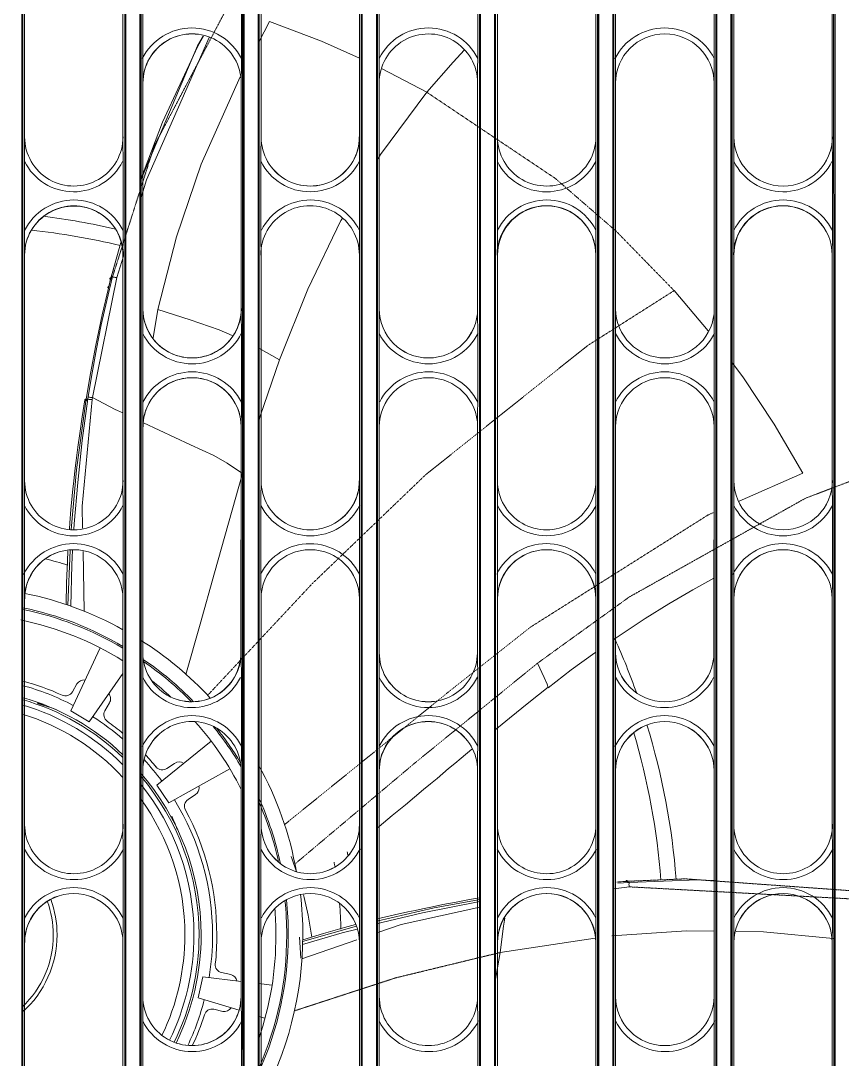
# Model space of a CAD drawing. Extents: x 43000 to 200282, y 3579 to 63943.
# Drawn here: x 113767.5 to 114073, y 34468.3 to 34854.5 of the extents above; entities that cross this region are included whole.
import ezdxf

# ---------------------------------------------------------------- set-up
doc = ezdxf.new("R2010")
doc.units = 0
doc.header["$MEASUREMENT"] = 0
doc.linetypes.add('PDF_IMPORT', pattern=[1, 0.8, -0.2])
doc.layers.get('0').update_dxf_attribs({"linetype": 'CONTINUOUS'})
doc.layers.add('PDF5_Geometry', color=7, linetype='CONTINUOUS')

# ---------------------------------------------------------------- blocks, each defined once
blk = doc.blocks.new('pohlad vonkajšia')
at = {"layer": 'PDF5_Geometry', "lineweight": 13}
for points in [[(16389.92, 2628.86), (16389.92, 2616.05), (16389.92, 2614.25), (16389.89, 2612.13), (16389.89, 2611.61), (16389.89, 2611.46), (16389.89, 2569.5), (16389.89, 2568.45), (16389.92, 2565.08), (16389.92, 2564.93), (16389.92, 2552.12), (16389.92, 2550.28), (16389.89, 2548.16), (16389.89, 2547.64), (16389.89, 2547.54), (16389.89, 2505.55), (16389.89, 2504.51), (16389.92, 2501.15), (16389.92, 2500.99), (16389.92, 2488.15), (16389.92, 2486.34), (16389.89, 2484.23), (16389.89, 2483.71), (16389.89, 2483.57), (16389.89, 2441.62), (16389.89, 2440.58), (16389.92, 2437.18), (16389.92, 2437.06), (16389.92, 2424.21)], [(16390.21, 2113.41), (16390.13, 2750.09), (16390.13, 2747.47), (16389.92, 2747.3)], [(16499.78, 2643.44), (16499.78, 2601.47), (16499.78, 2600.43), (16499.81, 2597.07), (16499.81, 2596.91), (16499.81, 2584.07), (16499.81, 2582.26), (16499.78, 2580.15), (16499.78, 2579.63), (16499.78, 2579.49), (16499.78, 2537.54), (16499.78, 2536.5), (16499.81, 2533.1), (16499.81, 2532.94), (16499.81, 2520.13), (16499.81, 2518.33), (16499.78, 2516.21), (16499.78, 2515.69), (16499.78, 2515.55), (16499.78, 2473.6), (16499.78, 2472.56), (16499.81, 2469.16), (16499.81, 2469.01), (16499.81, 2456.18), (16499.81, 2454.36), (16499.78, 2452.28), (16499.78, 2451.74), (16499.78, 2451.62), (16499.78, 2409.65)], [(16500.12, 2113.41), (16500.02, 2750.09), (16500.02, 2747.47), (16499.81, 2747.3)], [(16368.46, 2749.99), (16368.46, 2113.05), (16349.08, 2113.05), (16349.08, 2749.99)], [(16349.08, 2113.05), (16349.18, 2113.15), (16349.18, 2749.99)], [(16349.28, 2749.99), (16349.28, 2113.41), (16349.6, 2123.41)], [(16368.25, 2749.99), (16368.25, 2113.41)], [(16368.35, 2749.99), (16368.35, 2113.15), (16368.46, 2113.05)], [(16390.42, 2749.99), (16390.42, 2113.05), (16371.06, 2113.05), (16371.06, 2749.99)], [(16371.06, 2113.05), (16371.16, 2113.15), (16371.16, 2749.99)], [(16371.58, 2628.86), (16371.58, 2616.05), (16371.58, 2615.58), (16371.58, 2613.52), (16371.6, 2612.5), (16371.6, 2611.46), (16371.6, 2569.5), (16371.6, 2569.36), (16371.6, 2568.84), (16371.58, 2566.73), (16371.58, 2564.93), (16371.58, 2552.12), (16371.58, 2551.63), (16371.58, 2549.55), (16371.6, 2548.53), (16371.6, 2547.54), (16371.6, 2505.55), (16371.6, 2505.43), (16371.6, 2504.91), (16371.58, 2502.81), (16371.58, 2500.99), (16371.58, 2488.15), (16371.58, 2487.69), (16371.58, 2485.61), (16371.6, 2484.59), (16371.6, 2483.57), (16371.6, 2441.62), (16371.6, 2441.49), (16371.6, 2440.96), (16371.58, 2438.84), (16371.58, 2437.06), (16371.58, 2424.21)], [(16371.27, 2113.41), (16371.27, 2749.99)], [(16390.32, 2749.99), (16390.32, 2113.15), (16390.42, 2113.05)], [(16412.4, 2749.99), (16412.4, 2113.05), (16393.04, 2113.05), (16393.04, 2749.99)], [(16393.04, 2113.05), (16393.14, 2113.15), (16393.14, 2749.99)], [(16393.25, 2749.99), (16393.25, 2113.41)], [(16393.58, 2409.65), (16393.58, 2451.62), (16393.58, 2452.61), (16393.54, 2453.65), (16393.54, 2455.71), (16393.54, 2456.18), (16393.54, 2469.01), (16393.54, 2470.81), (16393.58, 2472.92), (16393.58, 2473.44), (16393.58, 2473.6), (16393.58, 2515.55), (16393.58, 2516.58), (16393.54, 2517.6), (16393.54, 2519.66), (16393.54, 2520.13), (16393.54, 2532.94), (16393.54, 2534.78), (16393.58, 2536.86), (16393.58, 2537.38), (16393.58, 2537.54), (16393.58, 2579.49), (16393.58, 2580.51), (16393.54, 2581.53), (16393.54, 2583.6), (16393.54, 2584.07), (16393.54, 2596.91), (16393.54, 2598.71), (16393.58, 2600.83), (16393.58, 2601.35), (16393.58, 2601.47), (16393.58, 2643.44)], [(16411.87, 2643.44), (16411.87, 2601.47), (16411.87, 2600.43), (16411.88, 2597.07), (16411.88, 2596.91), (16411.88, 2584.07), (16411.88, 2582.26), (16411.87, 2580.15), (16411.87, 2579.63), (16411.87, 2579.49), (16411.87, 2537.54), (16411.87, 2536.5), (16411.88, 2533.1), (16411.88, 2532.94), (16411.88, 2520.13), (16411.88, 2518.33), (16411.87, 2516.21), (16411.87, 2515.69), (16411.87, 2515.55), (16411.87, 2473.6), (16411.87, 2472.56), (16411.88, 2469.16), (16411.88, 2469.01), (16411.88, 2456.18), (16411.88, 2454.36), (16411.87, 2452.28), (16411.87, 2451.74), (16411.87, 2451.62), (16411.87, 2409.65)], [(16412.2, 2113.41), (16412.2, 2749.99)], [(16412.3, 2749.99), (16412.3, 2113.15), (16412.4, 2113.05)], [(16434.39, 2749.99), (16434.39, 2113.05), (16415.02, 2113.05), (16415.02, 2749.99)], [(16415.02, 2113.05), (16415.09, 2113.15), (16415.09, 2749.99)], [(16415.2, 2749.99), (16415.2, 2113.41), (16434.18, 2113.41), (16434.18, 2749.99)], [(16434.28, 2749.99), (16434.28, 2113.15), (16434.39, 2113.05)], [(16456.37, 2749.99), (16456.37, 2113.05), (16436.97, 2113.05), (16436.97, 2749.99)], [(16437.07, 2113.15), (16437.18, 2749.99), (16437.18, 2113.41)], [(16437.54, 2409.65), (16437.54, 2451.62), (16437.51, 2452.61), (16437.51, 2453.65), (16437.51, 2455.71), (16437.51, 2456.18), (16437.51, 2469.01), (16437.51, 2470.81), (16437.51, 2472.92), (16437.54, 2473.44), (16437.54, 2473.6), (16437.54, 2515.55), (16437.51, 2516.58), (16437.51, 2517.6), (16437.51, 2519.66), (16437.51, 2520.13), (16437.51, 2532.94), (16437.51, 2534.78), (16437.51, 2536.86), (16437.54, 2537.38), (16437.54, 2537.54), (16437.54, 2579.49), (16437.51, 2580.51), (16437.51, 2581.53), (16437.51, 2583.6), (16437.51, 2584.07), (16437.51, 2596.91), (16437.51, 2598.71), (16437.51, 2600.83), (16437.54, 2601.35), (16437.54, 2601.47), (16437.54, 2643.44)], [(16455.83, 2643.44), (16455.83, 2601.47), (16455.85, 2600.43), (16455.85, 2597.07), (16455.85, 2596.91), (16455.85, 2584.07), (16455.85, 2582.26), (16455.85, 2580.15), (16455.83, 2579.63), (16455.83, 2579.49), (16455.83, 2537.54), (16455.85, 2536.5), (16455.85, 2533.1), (16455.85, 2532.94), (16455.85, 2520.13), (16455.85, 2518.33), (16455.85, 2516.21), (16455.83, 2515.69), (16455.83, 2515.55), (16455.83, 2473.6), (16455.85, 2472.56), (16455.85, 2469.16), (16455.85, 2469.01), (16455.85, 2456.18), (16455.85, 2454.36), (16455.85, 2452.28), (16455.83, 2451.74), (16455.83, 2451.62), (16455.83, 2409.65)], [(16456.16, 2749.99), (16456.16, 2113.41), (16455.85, 2123.41)], [(16456.26, 2749.99), (16456.26, 2113.15), (16456.37, 2113.05)], [(16478.35, 2749.99), (16478.35, 2113.05), (16458.97, 2113.05), (16458.97, 2749.99)], [(16458.97, 2113.05), (16459.07, 2113.15), (16459.07, 2749.99)], [(16459.18, 2749.99), (16459.18, 2113.41)], [(16459.49, 2424.21), (16459.49, 2437.06), (16459.49, 2438.84), (16459.49, 2440.96), (16459.49, 2441.49), (16459.49, 2441.62), (16459.49, 2483.57), (16459.49, 2484.59), (16459.49, 2485.61), (16459.49, 2487.69), (16459.49, 2488.15), (16459.49, 2500.99), (16459.49, 2502.81), (16459.49, 2504.91), (16459.49, 2505.43), (16459.49, 2505.55), (16459.49, 2547.54), (16459.49, 2548.53), (16459.49, 2549.55), (16459.49, 2551.63), (16459.49, 2552.12), (16459.49, 2564.93), (16459.49, 2566.73), (16459.49, 2568.84), (16459.49, 2569.36), (16459.49, 2569.5), (16459.49, 2611.46), (16459.49, 2612.5), (16459.49, 2613.52), (16459.49, 2615.58), (16459.49, 2616.05), (16459.49, 2628.86)], [(16478.14, 2749.99), (16478.14, 2113.41), (16459.18, 2113.41)], [(16478.25, 2749.99), (16478.25, 2113.15), (16478.35, 2113.05)], [(16500.33, 2749.99), (16500.33, 2113.05), (16480.95, 2113.05), (16480.95, 2749.99)], [(16480.95, 2113.05), (16481.06, 2113.15), (16481.06, 2749.99)], [(16481.16, 2749.99), (16481.16, 2113.41)], [(16481.47, 2409.65), (16481.47, 2451.62), (16481.47, 2452.61), (16481.47, 2453.65), (16481.47, 2455.71), (16481.47, 2456.18), (16481.47, 2469.01), (16481.47, 2470.81), (16481.47, 2472.92), (16481.47, 2473.44), (16481.47, 2473.6), (16481.47, 2515.55), (16481.47, 2516.58), (16481.47, 2517.6), (16481.47, 2519.66), (16481.47, 2520.13), (16481.47, 2532.94), (16481.47, 2534.78), (16481.47, 2536.86), (16481.47, 2537.38), (16481.47, 2537.54), (16481.47, 2579.49), (16481.47, 2580.51), (16481.47, 2581.53), (16481.47, 2583.6), (16481.47, 2584.07), (16481.47, 2596.91), (16481.47, 2598.71), (16481.47, 2600.83), (16481.47, 2601.35), (16481.47, 2601.47), (16481.47, 2643.44)], [(16500.23, 2749.99), (16500.23, 2113.15), (16500.33, 2113.05)], [(16367.9, 2643.44), (16367.9, 2601.47), (16367.9, 2600.43), (16367.94, 2597.07), (16367.94, 2596.91), (16367.94, 2584.07), (16367.94, 2582.26), (16367.9, 2580.15), (16367.9, 2579.63), (16367.9, 2579.49), (16367.9, 2537.54), (16367.9, 2536.5), (16367.94, 2533.1), (16367.94, 2532.94), (16367.94, 2520.13), (16367.94, 2518.33), (16367.9, 2516.21), (16367.9, 2515.69), (16367.9, 2515.55), (16367.9, 2473.6), (16367.9, 2472.56), (16367.94, 2469.16), (16367.94, 2469.01), (16367.94, 2456.18), (16367.94, 2454.36), (16367.9, 2452.28), (16367.9, 2451.74), (16367.9, 2451.62), (16367.9, 2409.65)], [(16433.87, 2628.86), (16433.87, 2616.05), (16433.85, 2614.25), (16433.85, 2612.13), (16433.85, 2611.61), (16433.85, 2611.46), (16433.85, 2569.5), (16433.85, 2568.45), (16433.87, 2565.08), (16433.87, 2564.93), (16433.87, 2552.12), (16433.85, 2550.28), (16433.85, 2548.16), (16433.85, 2547.64), (16433.85, 2547.54), (16433.85, 2505.55), (16433.85, 2504.51), (16433.87, 2501.15), (16433.87, 2500.99), (16433.87, 2488.15), (16433.85, 2486.34), (16433.85, 2484.23), (16433.85, 2483.71), (16433.85, 2483.57), (16433.85, 2441.62), (16433.85, 2440.58), (16433.87, 2437.18), (16433.87, 2437.06), (16433.87, 2424.21)], [(16477.83, 2628.86), (16477.83, 2616.05), (16477.83, 2614.25), (16477.81, 2612.13), (16477.81, 2611.61), (16477.81, 2611.46), (16477.81, 2569.5), (16477.81, 2568.45), (16477.83, 2565.08), (16477.83, 2564.93), (16477.83, 2552.12), (16477.83, 2550.28), (16477.81, 2548.16), (16477.81, 2547.64), (16477.81, 2547.54), (16477.81, 2505.55), (16477.81, 2504.51), (16477.83, 2501.15), (16477.83, 2500.99), (16477.83, 2488.15), (16477.83, 2486.34), (16477.81, 2484.23), (16477.81, 2483.71), (16477.81, 2483.57), (16477.81, 2441.62), (16477.81, 2440.58), (16477.83, 2437.18), (16477.83, 2437.06), (16477.83, 2424.21)], [(16415.53, 2424.21), (16415.53, 2437.06), (16415.53, 2438.84), (16415.56, 2440.96), (16415.56, 2441.49), (16415.56, 2441.62), (16415.56, 2483.57), (16415.53, 2484.59), (16415.53, 2485.61), (16415.53, 2487.69), (16415.53, 2488.15), (16415.53, 2500.99), (16415.53, 2502.81), (16415.56, 2504.91), (16415.56, 2505.43), (16415.56, 2505.55), (16415.56, 2547.54), (16415.53, 2548.53), (16415.53, 2549.55), (16415.53, 2551.63), (16415.53, 2552.12), (16415.53, 2564.93), (16415.53, 2566.73), (16415.56, 2568.84), (16415.56, 2569.36), (16415.56, 2569.5), (16415.56, 2611.46), (16415.53, 2612.5), (16415.53, 2613.52), (16415.53, 2615.58), (16415.53, 2616.05), (16415.53, 2628.86)], [(16349.61, 2643.44), (16349.61, 2601.47), (16349.61, 2601.35), (16349.61, 2600.83), (16349.6, 2598.71), (16349.6, 2596.91), (16349.6, 2584.07), (16349.6, 2583.6), (16349.61, 2581.53), (16349.61, 2580.51), (16349.61, 2579.49), (16349.61, 2537.54), (16349.61, 2537.38), (16349.61, 2536.86), (16349.6, 2534.78), (16349.6, 2532.94), (16349.6, 2520.13), (16349.6, 2519.66), (16349.61, 2517.6), (16349.61, 2516.58), (16349.61, 2515.55), (16349.61, 2473.6), (16349.61, 2473.44), (16349.61, 2472.92), (16349.6, 2470.81), (16349.6, 2469.01), (16349.6, 2456.18), (16349.6, 2455.71), (16349.61, 2453.65), (16349.61, 2452.61), (16349.61, 2451.62), (16349.61, 2409.65)], [(16393.14, 2619.1), (16395.12, 2622.92), (16404.83, 2619.24), (16411.87, 2616.1)], [(16382.79, 2620.19), (16381.79, 2618.37), (16371.16, 2593.29)], [(16382.85, 2620.18), (16381.81, 2618.32), (16375.25, 2604.23), (16371.16, 2593.39)], [(16371.23, 2589.99), (16372.29, 2593.5), (16383.9, 2619.93)], [(16431.42, 2617.66), (16429.31, 2615.37), (16424.4, 2609.76), (16415.77, 2598.16), (16415.09, 2597.07)], [(16416.1, 2614.09), (16424.4, 2609.76)], [(16374.4, 2569.36), (16377.87, 2582.87), (16382.43, 2596.39), (16389.71, 2612.6)], [(16408.64, 2586.25), (16408.43, 2585.92), (16402.26, 2573.13), (16397.03, 2560.02), (16393.42, 2549.51), (16393.14, 2548.58)], [(16367.52, 2581.85), (16365.58, 2574.95), (16365.2, 2573.35), (16364.04, 2568.38), (16362.86, 2562.71), (16361.87, 2557.44), (16360.99, 2552.29), (16360.92, 2552.34), (16360.85, 2552.43), (16360.81, 2552.5), (16360.81, 2552.55), (16360.85, 2552.64), (16360.88, 2552.69), (16360.97, 2552.7), (16361.09, 2552.76)], [(16365.2, 2573.35), (16365.09, 2573.47), (16365.08, 2573.54), (16365.13, 2573.63), (16365.2, 2573.65), (16365.27, 2573.65), (16365.67, 2575.24), (16366.19, 2577.04)], [(16365.67, 2575.24), (16365.56, 2575.24), (16365.51, 2575.21), (16365.46, 2575.14), (16365.48, 2575.03), (16365.58, 2574.95), (16365.79, 2575.24), (16365.98, 2575.5), (16364.89, 2571.01), (16363.88, 2566.52), (16362.98, 2562.03), (16362.18, 2557.56), (16361.45, 2553.16), (16361.4, 2552.74), (16361.59, 2552.65), (16361.8, 2552.6), (16361.99, 2552.6), (16362.18, 2552.6)], [(16365.98, 2575.5), (16366.15, 2575.4), (16366.36, 2575.35), (16366.46, 2575.31), (16366.57, 2575.29), (16366.67, 2575.29), (16366.78, 2575.29)], [(16470.38, 2572.87), (16476.7, 2565.39)], [(16388.19, 2564.51), (16385.76, 2565.55), (16380.37, 2567.46), (16374.4, 2569.36), (16373.54, 2564.09)], [(16397.03, 2560.02), (16393.14, 2562.14)], [(16481.06, 2559.62), (16483.15, 2556.83), (16488.98, 2548.06), (16494.32, 2538.92), (16482.48, 2533.7)], [(16360.81, 2552.55), (16360.33, 2549.41), (16359.86, 2546.29), (16359.5, 2543.78), (16359.18, 2541.25), (16358.96, 2539.34), (16358.75, 2537.43), (16358.59, 2536.04), (16358.47, 2534.68), (16358.23, 2532.16), (16358.02, 2529.68), (16357.95, 2528.5)], [(16358.77, 2528.45), (16358.82, 2529.49), (16359.5, 2537.21), (16360.34, 2545.01), (16361.4, 2552.74), (16360.99, 2552.29), (16359.29, 2539.55), (16358.28, 2528.43)], [(16360.4, 2528.71), (16360.34, 2532.77), (16362.18, 2552.6), (16362.25, 2553.02), (16366.48, 2550.78), (16367.9, 2550.12)], [(16371.75, 2548.27), (16380.44, 2544.19), (16384.81, 2542.18), (16387.28, 2540.78), (16390.13, 2538.85), (16384.93, 2520.39), (16382.27, 2510.84), (16379.59, 2501.51)], [(16357.66, 2524.48), (16357.59, 2522.57), (16357.43, 2518.54), (16357.36, 2514.48)], [(16358.06, 2524.53), (16357.64, 2514.37)], [(16358.18, 2514.2), (16358.39, 2521.85), (16358.54, 2524.62)], [(16360.69, 2513.27), (16360.48, 2524.38)], [(16459.02, 2507.91), (16464.98, 2511.88), (16469.39, 2514.62), (16473.86, 2517.25), (16477.78, 2519.37)], [(16367.9, 2501.67), (16361.64, 2492.69), (16358.18, 2494.7), (16363.66, 2506.42)], [(16446.96, 2499.03), (16451.24, 2502.34), (16455.62, 2505.53), (16455.83, 2505.65)], [(16444.96, 2503.57), (16446.23, 2500.94), (16446.75, 2499.71), (16446.96, 2499.08)], [(16359.34, 2499.74), (16358.49, 2498.25)], [(16437.07, 2491.14), (16439.78, 2493.36), (16443.37, 2496.26), (16446.97, 2499.1)], [(16351.99, 2496.1), (16353.03, 2495.77), (16354, 2495.48), (16354.69, 2495.27), (16355.11, 2495.11), (16355.58, 2494.91), (16355.58, 2494.85)], [(16352.02, 2496.21), (16352.3, 2496.1), (16352.56, 2496.05), (16353.1, 2495.89)], [(16354, 2495.48), (16354, 2495.43)], [(16364.56, 2494.75), (16365.41, 2496.24)], [(16387.77, 2483.92), (16376.45, 2477.62), (16374.23, 2480.93), (16384.29, 2489.08)], [(16415.11, 2472.92), (16415.51, 2473.24), (16417.95, 2475.25), (16420.43, 2477.26), (16422.13, 2478.66), (16423.81, 2480.07), (16425.08, 2481.14), (16426.34, 2482.16), (16427.4, 2483.08), (16428.46, 2483.97), (16429.62, 2484.96), (16430.8, 2485.93), (16432.76, 2487.57)], [(16380, 2478.23), (16381.41, 2479.17)], [(16376.97, 2475.14), (16377.25, 2474.54), (16377.52, 2473.91), (16377.99, 2472.66)], [(16459.11, 2461.64), (16462.07, 2461.99), (16462.04, 2462.05), (16462.02, 2462.16), (16461.99, 2462.3), (16461.97, 2462.4), (16461.99, 2462.61), (16462.02, 2462.82), (16459.92, 2462.66)], [(16477.81, 2463.18), (16474.78, 2463.27), (16462.02, 2462.82), (16461.71, 2462.92), (16461.4, 2463.01), (16459.75, 2462.87)], [(16463.55, 2463.08), (16461.67, 2463.03), (16460.06, 2462.92)], [(16461.4, 2463.01), (16461.45, 2463.13), (16461.5, 2463.18), (16461.6, 2463.16), (16461.66, 2463.11), (16461.67, 2463.03)], [(16403.03, 2452.64), (16402.92, 2453.37), (16402.32, 2456.72), (16401.57, 2460.03), (16401.45, 2460.49)], [(16434.28, 2459.92), (16432.32, 2459.61), (16429.84, 2459.16), (16427.35, 2458.69), (16425.46, 2458.29), (16423.6, 2457.91), (16422.23, 2457.62), (16420.85, 2457.34), (16418.42, 2456.78), (16415.99, 2456.21), (16415.09, 2456)], [(16434.32, 2459.61), (16425.77, 2458.07), (16415.09, 2455.64)], [(16415.09, 2455.14), (16416.05, 2455.38), (16423.6, 2457.15), (16434.28, 2459.26)], [(16415.09, 2453.42), (16419.63, 2454.98), (16434.28, 2458.24)], [(16411.33, 2454.67), (16401.31, 2451.83)], [(16411.14, 2454.98), (16409.11, 2454.44), (16405.21, 2453.32), (16401.34, 2452.14)], [(16437.07, 2444.08), (16438.04, 2449.78), (16438.67, 2454.67), (16438.93, 2456.18)], [(16401.31, 2451.27), (16408.64, 2453.42), (16411.45, 2454.15)], [(16458.8, 2452.9), (16472.7, 2453.79), (16477.81, 2453.73)], [(16481.9, 2453.68), (16486.98, 2453.63), (16499.97, 2452.4)], [(16400.98, 2448.74), (16400.72, 2452.64)], [(16401.19, 2448.58), (16411.4, 2452.14)], [(16438.04, 2449.78), (16455.69, 2452.43)], [(16389.5, 2439.03), (16381.91, 2441.36), (16382.74, 2445.24), (16389.89, 2444.39)], [(16387.93, 2445.69), (16386.23, 2446.05)], [(16393.14, 2443.99), (16395.59, 2443.68)], [(16394.31, 2437.58), (16393.14, 2437.91)]]:
    blk.add_lwpolyline(points, dxfattribs=at)
at = {"layer": 'PDF5_Geometry', "linetype": 'PDF_IMPORT', "lineweight": 13, "ltscale": 0.023484}
blk.add_lwpolyline([(16365.98, 2575.5), (16373.76, 2599.89), (16398.54, 2646.86), (16418.8, 2676.17), (16425.56, 2684.58)], dxfattribs=at)
at = {"layer": 'PDF5_Geometry', "lineweight": 13}
for points in [[(16349.61, 2601.47, 1.001156), (16367.92, 2601.49, -1.001156), (16349.61, 2601.47), (16349.61, 2643.44, -1.000879), (16367.9, 2643.44), (16367.9, 2601.47)], [(16411.87, 2643.44, 1.000879), (16393.59, 2643.42, -1.000879), (16411.87, 2643.44), (16411.87, 2601.47, -1.001156), (16393.58, 2601.47, 1.001156), (16411.85, 2601.45)], [(16437.54, 2601.47, 1.00055), (16455.82, 2601.45, -1.00055), (16437.54, 2601.47), (16437.54, 2643.44, -1.000273), (16455.83, 2643.44), (16455.83, 2601.47)], [(16481.47, 2601.47, 0.999742), (16499.81, 2601.49, -0.999742), (16481.47, 2601.47), (16481.47, 2643.44, -0.999464), (16499.78, 2643.44), (16499.78, 2601.47)], [(16371.62, 2611.45, -1.002368), (16389.89, 2611.46), (16389.88, 2569.5, -1.001158), (16371.6, 2569.5), (16371.6, 2611.46, -1.001152), (16389.89, 2611.46)], [(16433.85, 2611.46, 1.001152), (16415.55, 2611.44, -1.001152), (16433.85, 2611.46), (16433.85, 2569.48, -0.999943), (16415.56, 2569.5), (16415.56, 2611.46)], [(16477.81, 2611.46, 0.998931), (16459.49, 2611.46, -0.998931), (16477.81, 2611.46), (16477.85, 2569.51, -0.997723), (16459.49, 2569.5), (16459.49, 2611.46)], [(16361.45, 2553.16), (16361.64, 2553.07), (16361.85, 2553.02), (16362.08, 2553), (16362.25, 2553.02), (16366.78, 2575.29), (16367.99, 2579.26, 1.000219), (16349.58, 2579.51)], [(16349.61, 2537.54, 1.001156), (16367.92, 2537.55, -1.001156), (16349.61, 2537.54), (16349.61, 2579.49, -1.000219), (16367.9, 2579.49), (16367.9, 2537.54)], [(16411.87, 2579.49, 1.000219), (16393.51, 2579.47, -1.000219), (16411.87, 2579.49), (16411.87, 2537.54, -1.001156), (16393.58, 2537.54, 1.001156), (16411.85, 2537.52)], [(16437.54, 2537.54, 1.00055), (16455.82, 2537.51, -1.00055), (16437.54, 2537.54), (16437.54, 2579.49, -0.999613), (16455.83, 2579.49), (16455.83, 2537.54)], [(16481.47, 2537.54, 0.999742), (16499.81, 2537.56, -0.999742), (16481.47, 2537.54), (16481.47, 2579.49, -0.998807), (16499.78, 2579.49), (16499.78, 2537.54)], [(16371.63, 2547.54, -1.00086), (16389.89, 2547.54), (16389.83, 2505.55, -1.002098), (16371.6, 2505.55), (16371.6, 2547.54, -0.999645), (16389.89, 2547.54)], [(16433.85, 2547.54, 0.999645), (16415.55, 2547.52, -0.999645), (16433.85, 2547.54), (16433.8, 2505.53, -1.000883), (16415.56, 2505.55), (16415.56, 2547.54)], [(16477.81, 2547.54, 0.997424), (16459.5, 2547.55, -0.997424), (16477.81, 2547.54), (16477.79, 2505.56, -0.99866), (16459.49, 2505.55), (16459.49, 2547.54)], [(16349.61, 2473.6, 1.001431), (16367.95, 2473.62, -1.001431), (16349.61, 2473.6), (16349.61, 2515.55, -0.999665), (16367.9, 2515.55), (16367.9, 2473.6)], [(16411.87, 2515.55, 0.999665), (16393.57, 2515.54, -0.999665), (16411.87, 2515.55), (16411.87, 2473.6, -1.001431), (16393.58, 2473.6, 1.001431), (16411.87, 2473.58)], [(16437.54, 2473.6, 1.000825), (16455.85, 2473.58, -1.000825), (16437.54, 2473.6), (16437.54, 2515.55, -0.999059), (16455.83, 2515.55), (16455.83, 2473.6)], [(16481.47, 2473.6, 1.000018), (16499.83, 2473.62, -1.000018), (16481.47, 2473.6), (16481.47, 2515.55, -0.998251), (16499.78, 2515.55), (16499.78, 2473.6)], [(16389.86, 2441.61, -1.002372), (16371.6, 2441.62), (16371.6, 2483.57, -1.002647), (16389.89, 2483.57), (16389.89, 2441.62, -1.001156), (16371.6, 2441.62)], [(16415.56, 2441.62, 1.001156), (16433.83, 2441.6, -1.001156), (16415.56, 2441.62), (16415.56, 2483.57, -1.001431), (16433.85, 2483.57), (16433.85, 2441.62)], [(16459.49, 2441.62, 0.998934), (16477.82, 2441.62, -0.998934), (16459.49, 2441.62), (16459.49, 2483.57, -0.999211), (16477.81, 2483.57), (16477.81, 2441.62)], [(16379.19, 2484.96, 0.317079), (16377.51, 2484.96), (16376.09, 2484.02)], [(16393.11, 2484.64, -0.084364), (16400.15, 2464.79), (16399.28, 2467.31), (16399.18, 2467.65)], [(16377.78, 2432.95, 0.115197), (16382.43, 2453.06, 0.182733), (16371.06, 2483.31)], [(16377.42, 2433.1, 0.11633), (16382.05, 2453.06, 0.178997), (16371.16, 2482.63)], [(16376.55, 2433.47, 0.115061), (16381.1, 2453.06, 0.171764), (16371.16, 2481.14)], [(16375.15, 2434.39, 0.11443), (16379.41, 2453.06, 0.159732), (16371.16, 2478.4)], [(16383.9, 2445.12, 0.044485), (16384.55, 2453.06, 0.139834), (16377.46, 2478.19)], [(16385.07, 2447.67, 0.031862), (16385.34, 2453.06, 0.125025), (16379.52, 2476.27)], [(16367.9, 2420.07, -0.120171), (16349.61, 2409.65, 1.001451), (16367.95, 2409.67, -1.001451), (16349.61, 2409.65), (16349.61, 2451.62, -0.999665), (16367.9, 2451.62), (16367.9, 2409.65)], [(16393.14, 2421.45, 0.128316), (16401.34, 2453.06, 0.029956), (16400.91, 2460.56)], [(16411.87, 2451.62, 0.999665), (16393.57, 2451.6, -0.999665), (16411.87, 2451.62), (16411.87, 2409.65, -1.001451), (16393.58, 2409.65, 1.001451), (16411.87, 2409.63)], [(16437.54, 2409.65, 1.000844), (16455.85, 2409.63, -1.000844), (16437.54, 2409.65), (16437.54, 2451.62, -0.999059), (16455.83, 2451.62), (16455.83, 2409.65)], [(16481.47, 2409.65, 1.000038), (16499.83, 2409.67, -1.000038), (16481.47, 2409.65), (16481.47, 2451.62, -0.998251), (16499.78, 2451.62), (16499.78, 2409.65)], [(16349.18, 2438.67, 0.215062), (16355.65, 2453.06, 0.089699), (16354.47, 2459.68)], [(16349.18, 2439.64, 0.205978), (16354.95, 2453.06, 0.088506), (16353.84, 2459.32)], [(16393.14, 2427.47, 0.107946), (16398.64, 2453.06, 0.025984), (16398.29, 2459.61)], [(16393.14, 2428.22, 0.105625), (16398.35, 2453.06, 0.026161), (16398.02, 2459.47)], [(16380.8, 2432.46, 0.0328), (16383.05, 2438.2, -0.385053), (16384.77, 2439.22), (16386.45, 2438.84)]]:
    blk.add_lwpolyline(points, format="xyb", dxfattribs=at)
for points in [[(16393.58, 2643.44), (16393.58, 2601.47)], [(16393.58, 2579.49), (16393.58, 2537.54)], [(16393.58, 2515.55), (16393.58, 2473.6)], [(16393.58, 2451.62), (16393.58, 2409.65)]]:
    blk.add_lwpolyline(points, close=True, dxfattribs=at)
at = {"layer": 'PDF5_Geometry', "linetype": 'PDF_IMPORT', "lineweight": 13, "ltscale": 0.029722}
blk.add_lwpolyline([(16424.4, 2609.76), (16448.24, 2593.77), (16459.56, 2583.96), (16470.38, 2572.87), (16454.31, 2562.66), (16424.18, 2538.63), (16403.1, 2518.38), (16383.63, 2497.59)], dxfattribs=at)
at = {"layer": 'PDF5_Geometry', "linetype": 'PDF_IMPORT', "lineweight": 13, "ltscale": 0.033557}
blk.add_lwpolyline([(16399.97, 2466.32), (16422.34, 2485.16), (16444.96, 2503.57), (16462.04, 2515.9), (16494.84, 2534.28), (16510.32, 2540.15), (16522.21, 2543.2)], dxfattribs=at)
at = {"layer": 'PDF5_Geometry', "linetype": 'PDF_IMPORT', "lineweight": 13, "ltscale": 0.040145}
blk.add_lwpolyline([(16477.81, 2531.64), (16476.67, 2531.14), (16443.68, 2510.3), (16428.35, 2498.17), (16397.98, 2473.6)], dxfattribs=at)
at = {"layer": 'PDF5_Geometry', "linetype": 'PDF_IMPORT', "lineweight": 13, "ltscale": 0.03369}
blk.add_lwpolyline([(16584.19, 2440.06), (16577.25, 2442.71), (16558.55, 2448.93), (16541.09, 2453.8), (16507.63, 2460.96), (16472.42, 2463.48), (16461.4, 2463.01)], dxfattribs=at)
at = {"layer": 'PDF5_Geometry', "linetype": 'PDF_IMPORT', "lineweight": 13, "ltscale": 0.035794}
blk.add_lwpolyline([(16462.07, 2461.99), (16511.13, 2459.32), (16531.69, 2455.03), (16539.72, 2453.07), (16562.17, 2446.71), (16584.12, 2438.95)], dxfattribs=at)
at = {"layer": 'PDF5_Geometry', "linetype": 'PDF_IMPORT', "lineweight": 13, "ltscale": 0.028897}
blk.add_lwpolyline([(16399.77, 2438.93), (16418.63, 2445.07), (16438.04, 2449.78)], dxfattribs=at)
at = {"layer": 'PDF5_Geometry', "lineweight": 13}
for centre, radius, start, end in [((16380.72, 2611.42), 10.3, 26.7109, 153.5399), ((16424.7, 2611.47), 10.25, 26.5332, 153.4268), ((16468.61, 2611.38), 10.34, 26.844, 153.5399), ((16358.72, 2601.43), 10.18, 206.317, 333.4246), ((16402.7, 2601.48), 10.23, 206.495, 333.5378), ((16446.66, 2601.46), 10.22, 206.4504, 333.3569), ((16490.61, 2601.45), 10.2, 206.3837, 333.3569), ((16358.78, 2579.5), 10.23, 26.495, 153.5378), ((16402.76, 2579.55), 10.18, 26.317, 153.4246), ((16446.65, 2579.47), 9.19, 0.0914, 180.047), ((16446.7, 2579.52), 10.22, 26.4286, 153.4019), ((16490.61, 2579.49), 9.17, 359.9989, 179.8621), ((16490.64, 2579.48), 10.25, 26.5614, 153.5378), ((16336.58, 2454.31), 133.41, 77.0351, 82.8898), ((16336.52, 2452.44), 132.47, 76.5361, 83.7781), ((16380.76, 2569.51), 9.16, 180.0613, 0.0547), ((16424.7, 2569.49), 9.14, 179.9453, 359.9387), ((16468.67, 2569.53), 9.18, 180.1538, 359.8926), ((16380.75, 2569.5), 10.25, 206.5361, 333.29), ((16424.72, 2569.56), 10.3, 206.7138, 333.5385), ((16468.68, 2569.54), 10.29, 206.6698, 333.3576), ((16380.76, 2547.52), 10.25, 26.6551, 153.2655), ((16424.74, 2547.57), 10.2, 26.4771, 153.1526), ((16468.65, 2547.48), 10.29, 26.7878, 153.2655), ((16358.76, 2537.52), 10.25, 206.5339, 333.208), ((16402.74, 2537.57), 10.3, 206.7116, 333.3207), ((16446.7, 2537.56), 10.28, 206.6676, 333.1402), ((16490.65, 2537.54), 10.27, 206.6008, 333.1402), ((16358.7, 2515.47), 10.35, 26.7688, 153.4834), ((16358.77, 2515.56), 9.13, 359.9613, 179.9228), ((16402.68, 2515.52), 10.29, 26.5914, 153.3706), ((16446.62, 2515.49), 10.33, 26.7021, 153.3472), ((16446.68, 2515.53), 9.16, 0.1235, 180.0156), ((16490.56, 2515.45), 10.37, 26.8355, 153.4834), ((16490.64, 2515.55), 9.14, 0.0308, 179.8302), ((16334.63, 2446.02), 79.24, 73.1183, 76.2508), ((16336.74, 2453.74), 64.15, 60.9397, 78.3785), ((16336.98, 2454.33), 60.53, 59.2751, 78.251), ((16336.86, 2454.03), 61.15, 59.4877, 78.2078), ((16337.14, 2454.85), 57.99, 57.9592, 78.2939), ((16337.92, 2454.78), 62.65, 42.4686, 57.9504), ((16343.48, 2456.01), 127.06, 19.354, 24.1446), ((16380.73, 2505.55), 9.14, 180.0073, 0.1084), ((16424.68, 2505.53), 9.12, 179.8916, 359.9927), ((16468.64, 2505.57), 9.15, 180.0999, 359.9462), ((16337.49, 2454.23), 60.63, 44.088, 55.676), ((16338.46, 2455.34), 58.86, 44.2528, 55.5644), ((16380.69, 2505.48), 10.15, 206.2078, 333.2893), ((16424.67, 2505.53), 10.2, 206.3861, 333.5378), ((16468.62, 2505.51), 10.19, 206.3411, 333.3569), ((16336.5, 2452.95), 49, 65.8064, 75.005), ((16337.22, 2455.01), 46.02, 62.2559, 74.9396), ((16337.93, 2454.97), 57.48, 47.4087, 52.1186), ((16336.8, 2453.71), 45.25, 46.5665, 74.1153), ((16336.82, 2453.77), 44.8, 46.0617, 73.9801), ((16336.68, 2453.54), 44.11, 44.933, 73.5315), ((16336.64, 2453.5), 42.52, 42.6794, 72.8533), ((16338.99, 2456.44), 43.88, 48.7821, 57.9322), ((16380.72, 2483.55), 10.28, 26.551, 153.7001), ((16424.7, 2483.6), 10.23, 26.3732, 153.5869), ((16468.61, 2483.51), 10.32, 26.6841, 153.7001), ((16328.08, 2442.45), 62.42, 50.359, 53.7496), ((16380.74, 2483.59), 9.15, 359.8601, 180.024), ((16339.03, 2454.76), 56.82, 26.4901, 41.9026), ((16339.54, 2455.03), 58.24, 30.2033, 39.1733), ((16337.5, 2453.73), 60.95, 30.9312, 38.2823), ((16424.68, 2483.57), 9.17, 359.976, 180.1399), ((16468.64, 2483.57), 9.17, 0.022, 179.9316), ((16339.35, 2453.45), 131.77, 4.3179, 17.0633), ((16337.55, 2453.32), 130.76, 4.346, 16.5824), ((16329.88, 2447.62), 56.63, 36.9558, 42.2149), ((16342.75, 2458.79), 40.38, 39.1343, 43.4231), ((16337.44, 2453.33), 61.16, 12.2102, 24.4673), ((16339.27, 2453.81), 58.98, 12.5017, 24.1048), ((16358.78, 2473.62), 10.28, 206.6446, 333.4246), ((16402.76, 2473.67), 10.33, 206.8222, 333.5378), ((16393.13, 2464.58), 16.92, 10.8338, 13.3557), ((16446.72, 2473.65), 10.32, 206.7784, 333.3569), ((16490.67, 2473.64), 10.3, 206.7115, 333.3569), ((16358.78, 2451.61), 10.23, 26.495, 153.5363), ((16358.77, 2451.62), 9.13, 359.9613, 179.9228), ((16402.76, 2451.66), 10.18, 26.317, 153.4232), ((16446.68, 2451.6), 9.16, 0.1235, 180.0156), ((16446.7, 2451.63), 10.22, 26.4286, 153.4005), ((16490.64, 2451.59), 10.25, 26.5614, 153.5363), ((16490.64, 2451.61), 9.14, 0.0308, 179.8302), ((16341.13, 2453.16), 67.3, 0.8106, 4.9347), ((16338.35, 2452.68), 57.98, 340.9026, 0.3726), ((16337.96, 2452.44), 46.49, 334.5921, 345.7605), ((16380.78, 2441.63), 10.28, 206.4308, 333.3971), ((16424.76, 2441.68), 10.33, 206.6083, 333.6455), ((16468.72, 2441.67), 10.32, 206.5649, 333.4649)]:
    blk.add_arc(centre, radius, start, end, dxfattribs=at)
for points in [[(16389.89, 2611.46), (16389.89, 2611.47), (16389.89, 2611.51), (16389.89, 2611.51)], [(16433.85, 2611.46), (16433.85, 2611.47), (16433.85, 2611.51), (16433.85, 2611.51)], [(16477.81, 2611.46), (16477.81, 2611.47), (16477.81, 2611.51), (16477.81, 2611.51)], [(16367.9, 2579.49), (16367.9, 2579.52), (16367.9, 2579.52), (16367.9, 2579.54)], [(16411.87, 2579.49), (16411.87, 2579.52), (16411.87, 2579.52), (16411.87, 2579.54)], [(16455.83, 2579.49), (16455.83, 2579.52), (16455.83, 2579.52), (16455.83, 2579.54)], [(16499.78, 2579.49), (16499.78, 2579.52), (16499.78, 2579.52), (16499.78, 2579.54)], [(16389.89, 2547.54), (16389.89, 2547.54), (16389.89, 2547.57), (16389.89, 2547.59)], [(16433.85, 2547.54), (16433.85, 2547.54), (16433.85, 2547.57), (16433.85, 2547.59)], [(16477.81, 2547.54), (16477.81, 2547.54), (16477.81, 2547.57), (16477.81, 2547.59)], [(16367.9, 2515.55), (16367.9, 2515.55), (16367.9, 2515.59), (16367.9, 2515.61)], [(16411.87, 2515.55), (16411.87, 2515.55), (16411.87, 2515.59), (16411.87, 2515.61)], [(16455.83, 2515.55), (16455.83, 2515.55), (16455.83, 2515.59), (16455.83, 2515.61)], [(16499.78, 2515.55), (16499.78, 2515.55), (16499.78, 2515.59), (16499.78, 2515.61)], [(16360.86, 2500.47), (16360.24, 2500.54), (16359.65, 2500.26), (16359.34, 2499.74)], [(16356.58, 2497.65), (16357.28, 2497.3), (16358.11, 2497.59), (16358.49, 2498.25)], [(16365.61, 2496.97), (16365.61, 2497.33), (16365.48, 2497.65), (16365.27, 2497.91)], [(16365.41, 2496.24), (16365.53, 2496.47), (16365.61, 2496.73), (16365.61, 2496.97)], [(16364.56, 2494.75), (16364.16, 2494.09), (16364.35, 2493.24), (16364.99, 2492.79)], [(16374.07, 2484.28), (16374.59, 2483.71), (16375.44, 2483.57), (16376.09, 2484.02)], [(16389.89, 2483.57), (16389.89, 2483.6), (16389.89, 2483.6), (16389.89, 2483.62)], [(16433.85, 2483.57), (16433.85, 2483.6), (16433.85, 2483.6), (16433.85, 2483.62)], [(16477.81, 2483.57), (16477.81, 2483.6), (16477.81, 2483.6), (16477.81, 2483.62)], [(16381.41, 2479.17), (16381.84, 2479.44), (16382.07, 2479.91), (16382.07, 2480.41)], [(16382.07, 2480.41), (16382.07, 2480.52), (16382.07, 2480.62), (16382.01, 2480.73)], [(16380, 2478.23), (16379.33, 2477.78), (16379.15, 2476.95), (16379.52, 2476.27)], [(16407.33, 2465.66), (16407.26, 2465.97), (16407.2, 2466.32), (16407.15, 2466.58)], [(16396.33, 2453.06), (16396.33, 2454.77), (16396.28, 2456.51), (16396.13, 2457.96)], [(16367.9, 2451.62), (16367.9, 2451.62), (16367.9, 2451.64), (16367.9, 2451.67)], [(16411.87, 2451.62), (16411.87, 2451.62), (16411.87, 2451.64), (16411.87, 2451.67)], [(16455.83, 2451.62), (16455.83, 2451.62), (16455.83, 2451.64), (16455.83, 2451.67)], [(16499.78, 2451.62), (16499.78, 2451.62), (16499.78, 2451.64), (16499.78, 2451.67)], [(16385.07, 2447.67), (16384.96, 2446.89), (16385.5, 2446.21), (16386.23, 2446.05)], [(16389.09, 2444.49), (16388.98, 2445.08), (16388.5, 2445.57), (16387.93, 2445.69)], [(16386.45, 2438.84), (16387.08, 2438.72), (16387.67, 2438.98), (16388.03, 2439.5)]]:
    blk.add_open_spline(points, degree=3, dxfattribs=at)

msp = doc.modelspace()

# ---------------------------------------------------------------- block references
at = {"xscale": 2, "yscale": 2, "zscale": 2}
msp.add_blockref('pohlad vonkajšia', (81069.71, 29608.42, -0.77), dxfattribs=at)

doc.saveas('drawing.dxf')
